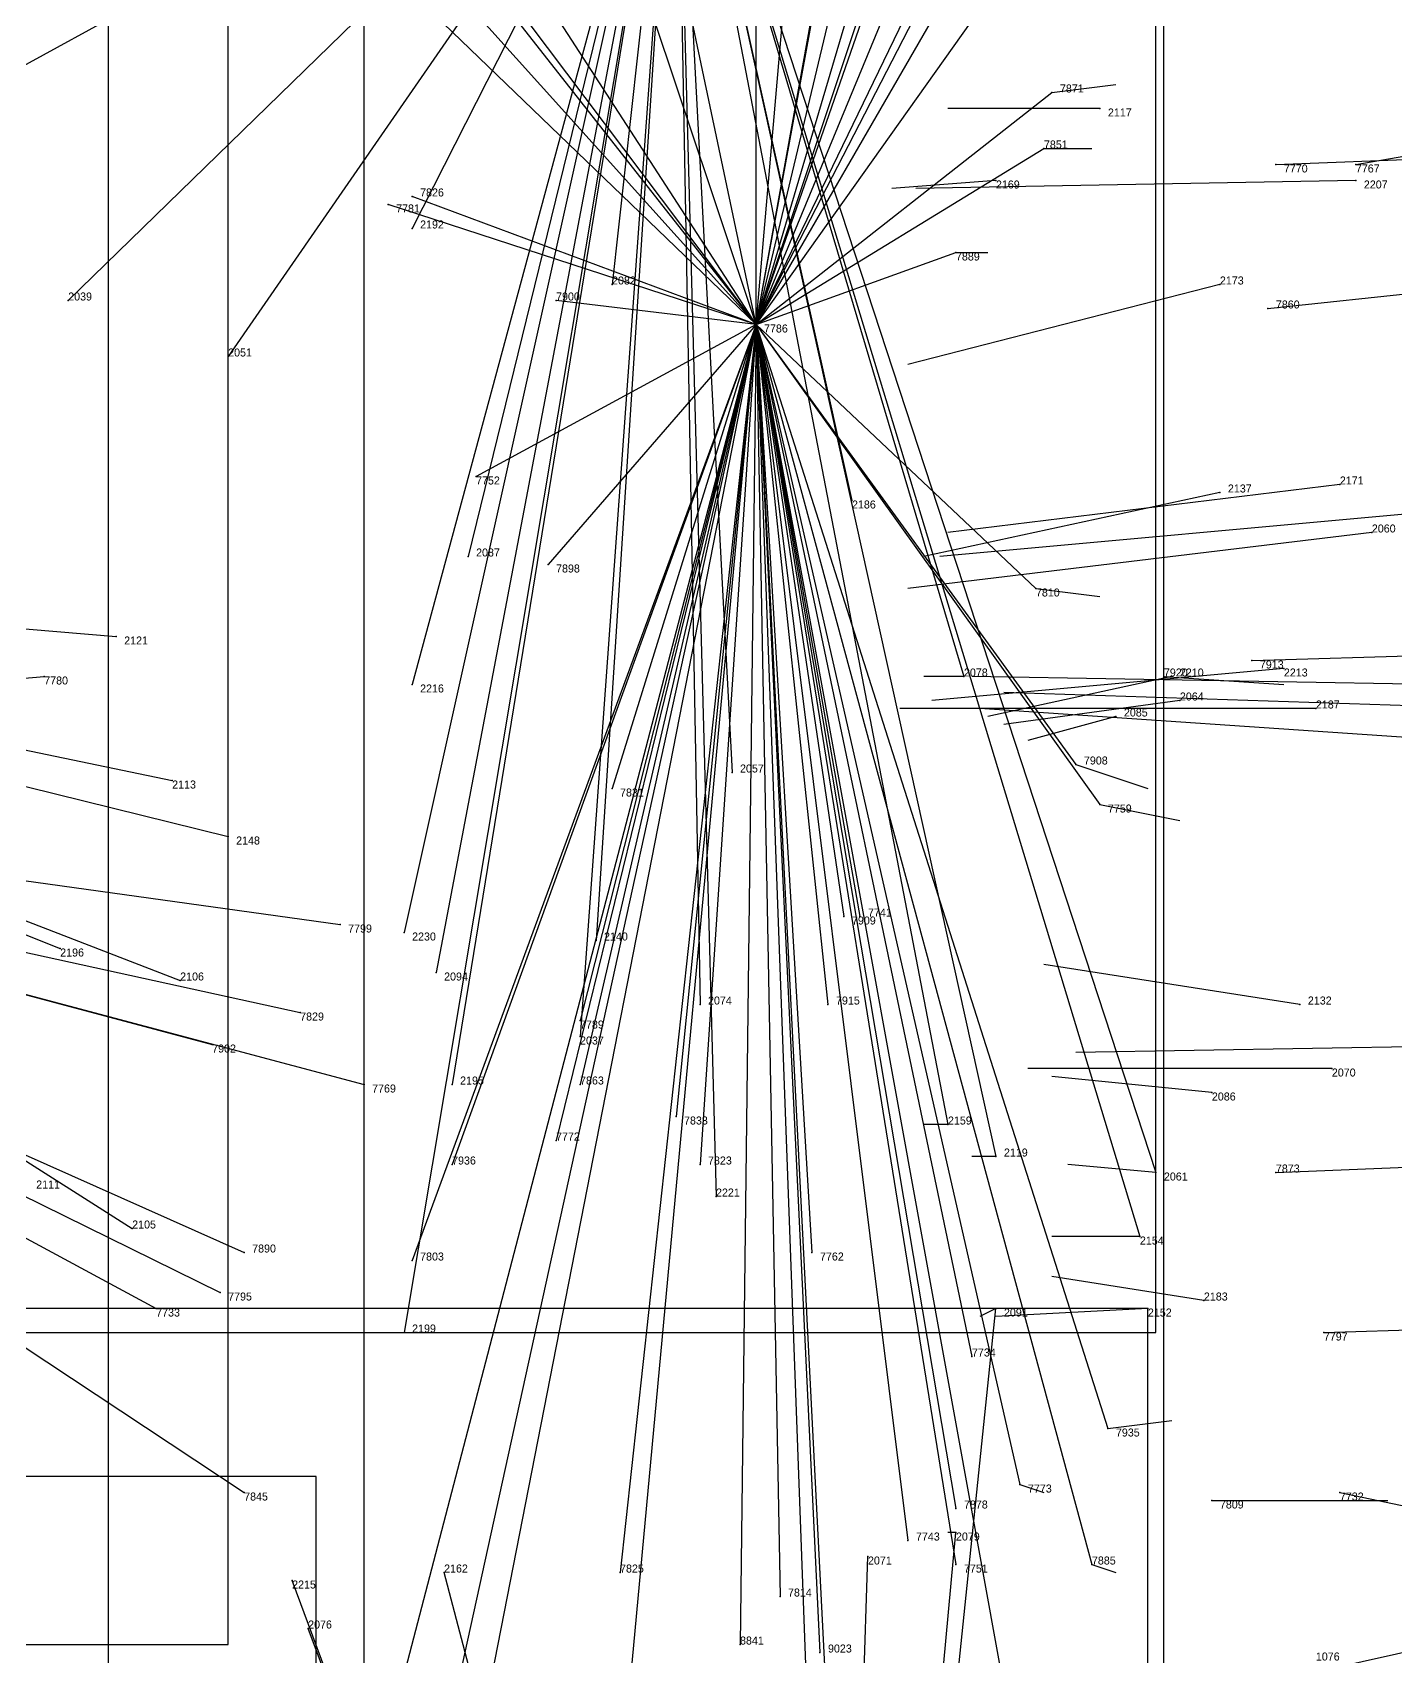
# Model space of a CAD drawing. Extents: x -0.07 to 1.1, y -0.07 to 1.1.
# Drawn here: x 0.7985 to 0.969, y 0.5025 to 0.7055 of the extents above; entities that cross this region are included whole.
import ezdxf

# ---------------------------------------------------------------- set-up
doc = ezdxf.new("R2010")
doc.units = 0
for name, color, linetype in [('Clients', 3, 'CONTINUOUS'), ('Facilities', 3, 'CONTINUOUS'), ('Facilities_lines', 3, 'CONTINUOUS'), ('Min_max_boxes', 1, 'CONTINUOUS'), ('Normals', 1, 'CONTINUOUS'), ('Source_points', 5, 'CONTINUOUS'), ('Text', 3, 'CONTINUOUS')]:
    doc.layers.add(name, color=color, linetype=linetype)

msp = doc.modelspace()

# ---------------------------------------------------------------- linework, layer by layer
at = {"layer": 'Clients', "color": 5}
for p in [(0.926, 0.698, 1), (0.925, 0.691, 1), (0.846, 0.685, 1), (0.843, 0.684, 1), (0.846, 0.681), (0.914, 0.678, 1), (0.871, 0.674), (0.803, 0.672), (0.864, 0.672, 1), (0.823, 0.665), (0.854, 0.65, 1), (0.901, 0.647), (0.853, 0.64), (0.863, 0.639, 1), (0.924, 0.636, 1), (0.809, 0.63), (0.8, 0.625, 1), (0.846, 0.624), (0.915, 0.625), (0.929, 0.614, 1), (0.816, 0.612), (0.886, 0.613), (0.871, 0.611, 1), (0.932, 0.609, 1), (0.823, 0.605), (0.9, 0.595, 1), (0.902, 0.595, 1), (0.837, 0.594, 1), (0.845, 0.593), (0.802, 0.591), (0.869, 0.592), (0.817, 0.587), (0.849, 0.588), (0.832, 0.583, 1), (0.882, 0.584), (0.898, 0.584, 1), (0.867, 0.582, 1), (0.821, 0.579, 1), (0.867, 0.58), (0.84, 0.574, 1), (0.851, 0.574), (0.867, 0.574, 1), (0.879, 0.57, 1), (0.913, 0.569), (0.864, 0.567, 1), (0.919, 0.565), (0.851, 0.564, 1), (0.882, 0.564, 1), (0.939, 0.563), (0.884, 0.56), (0.811, 0.556), (0.937, 0.555), (0.825, 0.553, 1), (0.896, 0.553, 1), (0.846, 0.552, 1), (0.822, 0.548, 1), (0.814, 0.546, 1), (0.919, 0.546), (0.845, 0.543), (0.916, 0.54, 1), (0.933, 0.531, 1), (0.922, 0.524, 1), (0.825, 0.523, 1), (0.914, 0.521, 1), (0.914, 0.518), (0.908, 0.517, 1), (0.903, 0.515), (0.914, 0.514, 1), (0.931, 0.514, 1), (0.831, 0.512), (0.85, 0.513), (0.872, 0.513, 1), (0.892, 0.51, 1), (0.833, 0.506), (0.887, 0.504, 1), (0.897, 0.503, 1)]:
    msp.add_point(p, dxfattribs=at)
at = {"layer": 'Facilities', "color": 3}
for p in [(0.932, 0.696), (0.954, 0.689, 1), (0.964, 0.689, 1), (0.919, 0.687), (0.964, 0.687), (0.947, 0.674), (0.953, 0.671, 1), (0.889, 0.669, 1), (0.947, 0.648), (0.962, 0.649), (0.966, 0.643), (0.951, 0.627, 1), (0.955, 0.626), (0.94, 0.625, 1), (0.941, 0.625), (0.942, 0.622), (0.934, 0.62), (0.959, 0.621), (0.957, 0.584), (0.961, 0.576), (0.946, 0.573), (0.954, 0.563, 1), (0.945, 0.547), (0.938, 0.546), (0.96, 0.543, 1), (0.946, 0.522, 1), (0.962, 0.523, 1)]:
    msp.add_point(p, dxfattribs=at)
at = {"layer": 'Facilities_lines', "color": 3}
for p, q in [((0.889, 0.669, 1), (0.9, 0.796, 1)), ((0.889, 0.669, 1), (0.912, 0.794, 1)), ((0.889, 0.669, 1), (0.94, 0.792, 1)), ((0.889, 0.669, 1), (0.906, 0.763, 1)), ((0.889, 0.669, 1), (0.937, 0.762, 1)), ((0.889, 0.669, 1), (0.822, 0.758, 1)), ((0.889, 0.669, 1), (0.91, 0.757, 1)), ((0.889, 0.669, 1), (0.817, 0.749, 1)), ((0.879, 0.746), (0.784, 0.694)), ((0.879, 0.746), (0.803, 0.672)), ((0.889, 0.669, 1), (0.808, 0.747, 1)), ((0.879, 0.746), (0.823, 0.665)), ((0.879, 0.746), (0.845, 0.543)), ((0.879, 0.746), (0.845, 0.593)), ((0.879, 0.746), (0.846, 0.681)), ((0.879, 0.746), (0.846, 0.624)), ((0.879, 0.746), (0.849, 0.588)), ((0.879, 0.746), (0.851, 0.574)), ((0.879, 0.746), (0.853, 0.64)), ((0.879, 0.746), (0.867, 0.58)), ((0.879, 0.746), (0.869, 0.592)), ((0.879, 0.746), (0.871, 0.674)), ((0.879, 0.746), (0.886, 0.613)), ((0.879, 0.746), (0.882, 0.584)), ((0.879, 0.746), (0.915, 0.625)), ((0.879, 0.746), (0.939, 0.563)), ((0.879, 0.746), (0.919, 0.565)), ((0.879, 0.746), (0.937, 0.555)), ((0.879, 0.746), (0.913, 0.569)), ((0.879, 0.746), (0.901, 0.647)), ((0.879, 0.746), (0.884, 0.56)), ((0.889, 0.669, 1), (0.911, 0.735, 1)), ((0.889, 0.669, 1), (0.912, 0.735, 1)), ((0.889, 0.669, 1), (0.92, 0.733, 1)), ((0.889, 0.669, 1), (0.868, 0.732, 1)), ((0.889, 0.669, 1), (0.877, 0.726, 1)), ((0.889, 0.669, 1), (0.854, 0.723, 1)), ((0.889, 0.669, 1), (0.905, 0.723, 1)), ((0.889, 0.669, 1), (0.921, 0.714, 1)), ((0.889, 0.669, 1), (0.856, 0.711, 1)), ((0.889, 0.669, 1), (0.889, 0.709, 1)), ((0.889, 0.669, 1), (0.911, 0.707, 1)), ((0.889, 0.669, 1), (0.926, 0.698, 1)), ((0.889, 0.669, 1), (0.925, 0.691, 1)), ((0.889, 0.669, 1), (0.846, 0.685, 1)), ((0.889, 0.669, 1), (0.843, 0.684, 1)), ((0.889, 0.669, 1), (0.914, 0.678, 1)), ((0.889, 0.669, 1), (0.864, 0.672, 1)), ((0.889, 0.669, 1), (0.841, 0.485, 1)), ((0.889, 0.669, 1), (0.846, 0.552, 1)), ((0.889, 0.669, 1), (0.846, 0.473, 1)), ((0.889, 0.669, 1), (0.851, 0.564, 1)), ((0.889, 0.669, 1), (0.852, 0.48, 1)), ((0.889, 0.669, 1), (0.854, 0.65, 1)), ((0.889, 0.669, 1), (0.863, 0.639, 1)), ((0.889, 0.669, 1), (0.864, 0.567, 1)), ((0.889, 0.669, 1), (0.867, 0.582, 1)), ((0.889, 0.669, 1), (0.867, 0.574, 1)), ((0.889, 0.669, 1), (0.871, 0.611, 1)), ((0.889, 0.669, 1), (0.872, 0.513, 1)), ((0.889, 0.669, 1), (0.872, 0.486, 1)), ((0.889, 0.669, 1), (0.879, 0.57, 1)), ((0.889, 0.669, 1), (0.882, 0.564, 1)), ((0.889, 0.669, 1), (0.887, 0.504, 1)), ((0.889, 0.669, 1), (0.916, 0.54, 1)), ((0.889, 0.669, 1), (0.908, 0.517, 1)), ((0.889, 0.669, 1), (0.914, 0.514, 1)), ((0.889, 0.669, 1), (0.932, 0.609, 1)), ((0.889, 0.669, 1), (0.896, 0.553, 1)), ((0.889, 0.669, 1), (0.922, 0.524, 1)), ((0.889, 0.669, 1), (0.902, 0.595, 1)), ((0.889, 0.669, 1), (0.924, 0.636, 1)), ((0.889, 0.669, 1), (0.892, 0.51, 1)), ((0.889, 0.669, 1), (0.914, 0.521, 1)), ((0.889, 0.669, 1), (0.931, 0.514, 1)), ((0.889, 0.669, 1), (0.929, 0.614, 1)), ((0.889, 0.669, 1), (0.9, 0.595, 1)), ((0.889, 0.669, 1), (0.898, 0.584, 1)), ((0.889, 0.669, 1), (0.933, 0.531, 1)), ((0.889, 0.669, 1), (0.921, 0.493, 1)), ((0.889, 0.669, 1), (0.898, 0.493, 1)), ((0.889, 0.669, 1), (0.896, 0.48, 1)), ((0.889, 0.669, 1), (0.897, 0.503, 1)), ((0.677, 0.641), (0.811, 0.556)), ((0.677, 0.641), (0.817, 0.587)), ((0.677, 0.641), (0.816, 0.612)), ((0.677, 0.641), (0.809, 0.63)), ((0.677, 0.641), (0.823, 0.605)), ((0.677, 0.641), (0.802, 0.591)), ((0.686, 0.615, 1), (0.8, 0.625, 1)), ((0.686, 0.615, 1), (0.814, 0.546, 1)), ((0.686, 0.615, 1), (0.84, 0.574, 1)), ((0.686, 0.615, 1), (0.822, 0.548, 1)), ((0.686, 0.615, 1), (0.837, 0.594, 1)), ((0.686, 0.615, 1), (0.832, 0.583, 1)), ((0.686, 0.615, 1), (0.825, 0.523, 1)), ((0.686, 0.615, 1), (0.825, 0.553, 1)), ((0.686, 0.615, 1), (0.821, 0.579, 1)), ((0.897, 0.335), (0.919, 0.546)), ((0.897, 0.335), (0.914, 0.518)), ((0.897, 0.335), (0.903, 0.515)), ((0.897, 0.335), (0.831, 0.512)), ((0.897, 0.335), (0.85, 0.513)), ((0.897, 0.335), (0.833, 0.506))]:
    msp.add_line(p, q, dxfattribs=at)
at = {"layer": 'Min_max_boxes', "color": 1}
for p, q in [((0.939, 0.543), (0.939, 0.939)), ((0.939, 0.543), (0.939, 0.939)), ((0.823, 0.504), (0.823, 0.805)), ((0.823, 0.504), (0.823, 0.805)), ((0.808, 0.796, 1), (0.808, 0.473, 1)), ((0.808, 0.796, 1), (0.808, 0.473, 1)), ((0.94, 0.473, 1), (0.94, 0.796, 1)), ((0.94, 0.473, 1), (0.94, 0.796, 1)), ((0.84, 0.444, 1), (0.84, 0.789, 1)), ((0.84, 0.444, 1), (0.84, 0.789, 1)), ((0.938, 0.546), (0.745, 0.546)), ((0.938, 0.546), (0.745, 0.546)), ((0.938, 0.225), (0.938, 0.546)), ((0.938, 0.225), (0.938, 0.546)), ((0.938, 0.546), (0.938, 0.546)), ((0.73, 0.543), (0.939, 0.543)), ((0.73, 0.543), (0.939, 0.543)), ((0.939, 0.543), (0.939, 0.543)), ((0.834, 0.525), (0.482, 0.525)), ((0.834, 0.525), (0.482, 0.525)), ((0.834, 0.243), (0.834, 0.525)), ((0.834, 0.243), (0.834, 0.525)), ((0.834, 0.525), (0.834, 0.525)), ((0.492, 0.504), (0.823, 0.504)), ((0.492, 0.504), (0.823, 0.504)), ((0.823, 0.504), (0.823, 0.504))]:
    msp.add_line(p, q, dxfattribs=at)
at = {"layer": 'Normals', "color": 1}
for p, q in [((0.926, 0.698, 1), (0.934, 0.699, 1.1)), ((0.932, 0.696), (0.913, 0.696, 0.098)), ((0.964, 0.689, 1), (0.993, 0.694, 1.096)), ((0.925, 0.691, 1), (0.931, 0.691, 1.1)), ((0.954, 0.689, 1), (0.98, 0.69, 1.097)), ((0.919, 0.687), (0.906, 0.686, 0.099)), ((0.964, 0.687), (0.909, 0.686, 0.083)), ((0.846, 0.685, 1), (0.846, 0.685, 1.1)), ((0.843, 0.684, 1), (0.843, 0.684, 1.1)), ((0.846, 0.681), (0.846, 0.681, 0.1)), ((0.914, 0.678, 1), (0.918, 0.678, 1.1)), ((0.871, 0.674), (0.871, 0.674, 0.1)), ((0.947, 0.674), (0.908, 0.664, 0.092)), ((0.953, 0.671, 1), (0.981, 0.674, 1.096)), ((0.803, 0.672), (0.803, 0.672, 0.1)), ((0.864, 0.672, 1), (0.864, 0.672, 1.1)), ((0.889, 0.669, 1), (0.889, 0.669, 1.1)), ((0.823, 0.665), (0.823, 0.665, 0.1)), ((0.854, 0.65, 1), (0.854, 0.65, 1.1)), ((0.947, 0.648), (0.91, 0.64, 0.092)), ((0.962, 0.649), (0.913, 0.643, 0.087)), ((0.901, 0.647), (0.901, 0.647, 0.1)), ((0.978, 0.646), (0.912, 0.64, 0.075)), ((0.966, 0.643), (0.908, 0.636, 0.081)), ((0.853, 0.64), (0.853, 0.64, 0.1)), ((0.863, 0.639, 1), (0.863, 0.639, 1.1)), ((0.924, 0.636, 1), (0.932, 0.635, 1.1)), ((0.809, 0.63), (0.809, 0.63, 0.1)), ((0.951, 0.627, 1), (0.984, 0.628, 1.095)), ((0.955, 0.626), (0.911, 0.622, 0.09)), ((0.8, 0.625, 1), (0.8, 0.625, 1.1)), ((0.846, 0.624), (0.846, 0.624, 0.1)), ((0.915, 0.625), (0.91, 0.625, 0.1)), ((0.974, 0.624), (0.916, 0.625, 0.081)), ((0.941, 0.625), (0.918, 0.62, 0.097)), ((0.94, 0.625, 1), (0.955, 0.624, 1.099)), ((0.981, 0.621), (0.92, 0.623, 0.079)), ((0.942, 0.622), (0.92, 0.619, 0.098)), ((0.959, 0.621), (0.907, 0.621, 0.086)), ((0.976, 0.617), (0.917, 0.621, 0.08)), ((0.934, 0.62), (0.923, 0.617, 0.099)), ((0.929, 0.614, 1), (0.938, 0.611, 1.1)), ((0.816, 0.612), (0.816, 0.612, 0.1)), ((0.886, 0.613), (0.886, 0.613, 0.1)), ((0.871, 0.611, 1), (0.871, 0.611, 1.1)), ((0.932, 0.609, 1), (0.942, 0.607, 1.1)), ((0.823, 0.605), (0.823, 0.605, 0.1)), ((0.9, 0.595, 1), (0.9, 0.595, 1.1)), ((0.902, 0.595, 1), (0.902, 0.595, 1.1)), ((0.837, 0.594, 1), (0.837, 0.594, 1.1)), ((0.845, 0.593), (0.845, 0.593, 0.1)), ((0.802, 0.591), (0.802, 0.591, 0.1)), ((0.869, 0.592), (0.869, 0.592, 0.1)), ((0.957, 0.584), (0.925, 0.589, 0.095)), ((0.817, 0.587), (0.817, 0.587, 0.1)), ((0.849, 0.588), (0.849, 0.588, 0.1)), ((0.832, 0.583, 1), (0.832, 0.583, 1.1)), ((0.882, 0.584), (0.882, 0.584, 0.1)), ((0.898, 0.584, 1), (0.898, 0.584, 1.1)), ((0.867, 0.582, 1), (0.867, 0.582, 1.1)), ((0.821, 0.579, 1), (0.821, 0.579, 1.1)), ((0.867, 0.58), (0.867, 0.58, 0.1)), ((0.989, 0.579), (0.929, 0.578, 0.08)), ((0.961, 0.576), (0.923, 0.576, 0.092)), ((0.946, 0.573), (0.926, 0.575, 0.098)), ((0.84, 0.574, 1), (0.84, 0.574, 1.1)), ((0.851, 0.574), (0.851, 0.574, 0.1)), ((0.867, 0.574, 1), (0.867, 0.574, 1.1)), ((0.879, 0.57, 1), (0.879, 0.57, 1.1)), ((0.913, 0.569), (0.91, 0.569, 0.1)), ((0.864, 0.567, 1), (0.864, 0.567, 1.1)), ((0.919, 0.565), (0.916, 0.565, 0.1)), ((0.851, 0.564, 1), (0.851, 0.564, 1.1)), ((0.882, 0.564, 1), (0.882, 0.564, 1.1)), ((0.939, 0.563), (0.928, 0.564, 0.099)), ((0.954, 0.563, 1), (0.979, 0.564, 1.097)), ((0.884, 0.56), (0.884, 0.56, 0.1)), ((0.811, 0.556), (0.811, 0.556, 0.1)), ((0.937, 0.555), (0.926, 0.555, 0.099)), ((0.825, 0.553, 1), (0.825, 0.553, 1.1)), ((0.896, 0.553, 1), (0.896, 0.553, 1.1)), ((0.846, 0.552, 1), (0.846, 0.552, 1.1)), ((0.945, 0.547), (0.926, 0.55, 0.098)), ((0.822, 0.548, 1), (0.822, 0.548, 1.1)), ((0.814, 0.546, 1), (0.814, 0.546, 1.1)), ((0.919, 0.546), (0.917, 0.545, 0.1)), ((0.938, 0.546), (0.919, 0.545, 0.098)), ((0.845, 0.543), (0.845, 0.543, 0.1)), ((0.96, 0.543, 1), (0.992, 0.544, 1.095)), ((0.916, 0.54, 1), (0.916, 0.54, 1.1)), ((0.933, 0.531, 1), (0.941, 0.532, 1.1)), ((0.922, 0.524, 1), (0.925, 0.523, 1.1)), ((0.825, 0.523, 1), (0.825, 0.523, 1.1)), ((0.946, 0.522, 1), (0.968, 0.522, 1.098)), ((0.962, 0.523, 1), (1, 0.515, 1.092)), ((0.914, 0.521, 1), (0.914, 0.521, 1.1)), ((0.914, 0.518), (0.913, 0.518, 0.1)), ((0.908, 0.517, 1), (0.908, 0.517, 1.1)), ((0.903, 0.515), (0.903, 0.515, 0.1)), ((0.914, 0.514, 1), (0.914, 0.514, 1.1)), ((0.931, 0.514, 1), (0.934, 0.513, 1.1)), ((0.831, 0.512), (0.831, 0.512, 0.1)), ((0.85, 0.513), (0.85, 0.513, 0.1)), ((0.872, 0.513, 1), (0.872, 0.513, 1.1)), ((0.892, 0.51, 1), (0.892, 0.51, 1.1)), ((0.833, 0.506), (0.833, 0.506, 0.1)), ((0.887, 0.504, 1), (0.887, 0.504, 1.1)), ((0.979, 0.505), (0.916, 0.491, 0.077)), ((0.897, 0.503, 1), (0.897, 0.503, 1.1))]:
    msp.add_line(p, q, dxfattribs=at)
at = {"layer": 'Source_points', "color": 5}
for p in [(0.926, 0.698, 1), (0.932, 0.696), (0.925, 0.691, 1), (0.954, 0.689, 1), (0.964, 0.689, 1), (0.919, 0.687), (0.964, 0.687), (0.846, 0.685, 1), (0.843, 0.684, 1), (0.846, 0.681), (0.914, 0.678, 1), (0.871, 0.674), (0.947, 0.674), (0.803, 0.672), (0.864, 0.672, 1), (0.953, 0.671, 1), (0.889, 0.669, 1), (0.823, 0.665), (0.854, 0.65, 1), (0.947, 0.648), (0.962, 0.649), (0.901, 0.647), (0.966, 0.643), (0.853, 0.64), (0.863, 0.639, 1), (0.924, 0.636, 1), (0.809, 0.63), (0.951, 0.627, 1), (0.955, 0.626), (0.8, 0.625, 1), (0.846, 0.624), (0.915, 0.625), (0.94, 0.625, 1), (0.941, 0.625), (0.942, 0.622), (0.934, 0.62), (0.959, 0.621), (0.929, 0.614, 1), (0.816, 0.612), (0.886, 0.613), (0.871, 0.611, 1), (0.932, 0.609, 1), (0.823, 0.605), (0.9, 0.595, 1), (0.902, 0.595, 1), (0.837, 0.594, 1), (0.845, 0.593), (0.802, 0.591), (0.869, 0.592), (0.817, 0.587), (0.849, 0.588), (0.832, 0.583, 1), (0.882, 0.584), (0.898, 0.584, 1), (0.957, 0.584), (0.867, 0.582, 1), (0.821, 0.579, 1), (0.867, 0.58), (0.961, 0.576), (0.84, 0.574, 1), (0.851, 0.574), (0.867, 0.574, 1), (0.946, 0.573), (0.879, 0.57, 1), (0.913, 0.569), (0.864, 0.567, 1), (0.919, 0.565), (0.851, 0.564, 1), (0.882, 0.564, 1), (0.939, 0.563), (0.954, 0.563, 1), (0.884, 0.56), (0.811, 0.556), (0.937, 0.555), (0.825, 0.553, 1), (0.896, 0.553, 1), (0.846, 0.552, 1), (0.822, 0.548, 1), (0.945, 0.547), (0.814, 0.546, 1), (0.919, 0.546), (0.938, 0.546), (0.845, 0.543), (0.96, 0.543, 1), (0.916, 0.54, 1), (0.933, 0.531, 1), (0.922, 0.524, 1), (0.825, 0.523, 1), (0.946, 0.522, 1), (0.962, 0.523, 1), (0.914, 0.521, 1), (0.914, 0.518), (0.908, 0.517, 1), (0.903, 0.515), (0.914, 0.514, 1), (0.931, 0.514, 1), (0.831, 0.512), (0.85, 0.513), (0.872, 0.513, 1), (0.892, 0.51, 1), (0.833, 0.506), (0.887, 0.504, 1), (0.897, 0.503, 1)]:
    msp.add_point(p, dxfattribs=at)

# ---------------------------------------------------------------- texts
at = {"layer": 'Text', "color": 3}
for s, p in [('7871', (0.927, 0.698, 1)), ('2117', (0.933, 0.695)), ('7851', (0.925, 0.691, 1)), ('7770', (0.955, 0.688, 1)), ('7767', (0.964, 0.688, 1)), ('2169', (0.919, 0.686)), ('2207', (0.965, 0.686)), ('7826', (0.847, 0.685, 1)), ('7781', (0.844, 0.683, 1)), ('2192', (0.847, 0.681)), ('7889', (0.914, 0.677, 1)), ('2082', (0.871, 0.674)), ('2173', (0.947, 0.674)), ('2039', (0.803, 0.672)), ('7900', (0.864, 0.672, 1)), ('7860', (0.954, 0.671, 1)), ('7786', (0.89, 0.668, 1)), ('2051', (0.823, 0.665)), ('7752', (0.854, 0.649, 1)), ('2171', (0.962, 0.649)), ('2137', (0.948, 0.648)), ('2186', (0.901, 0.646)), ('2060', (0.966, 0.643)), ('2087', (0.854, 0.64)), ('7898', (0.864, 0.638, 1)), ('7810', (0.924, 0.635, 1)), ('2121', (0.81, 0.629)), ('2078', (0.915, 0.625)), ('7920', (0.94, 0.625, 1)), ('2210', (0.942, 0.625)), ('7913', (0.952, 0.626, 1)), ('2213', (0.955, 0.625)), ('7780', (0.8, 0.624, 1)), ('2216', (0.847, 0.623)), ('2064', (0.942, 0.622)), ('2187', (0.959, 0.621)), ('2085', (0.935, 0.62)), ('2057', (0.887, 0.613)), ('7908', (0.93, 0.614, 1)), ('2113', (0.816, 0.611)), ('7831', (0.872, 0.61, 1)), ('7759', (0.933, 0.608, 1)), ('2148', (0.824, 0.604)), ('7909', (0.901, 0.594, 1)), ('7741', (0.903, 0.595, 1)), ('7799', (0.838, 0.593, 1)), ('2230', (0.846, 0.592)), ('2140', (0.87, 0.592)), ('2196', (0.802, 0.59)), ('2106', (0.817, 0.587)), ('2094', (0.85, 0.587)), ('2074', (0.883, 0.584)), ('7915', (0.899, 0.584, 1)), ('2132', (0.958, 0.584)), ('7829', (0.832, 0.582, 1)), ('7789', (0.867, 0.581, 1)), ('7902', (0.821, 0.578, 1)), ('2037', (0.867, 0.579)), ('2195', (0.852, 0.574)), ('7863', (0.867, 0.574, 1)), ('2070', (0.961, 0.575)), ('7769', (0.841, 0.573, 1)), ('2086', (0.946, 0.572)), ('7833', (0.88, 0.569, 1)), ('2159', (0.913, 0.569)), ('7772', (0.864, 0.567, 1)), ('7936', (0.851, 0.564, 1)), ('7823', (0.883, 0.564, 1)), ('2119', (0.92, 0.565)), ('2061', (0.94, 0.562)), ('7873', (0.954, 0.563, 1)), ('2111', (0.799, 0.561)), ('2221', (0.884, 0.56)), ('2105', (0.811, 0.556)), ('2154', (0.937, 0.554)), ('7890', (0.826, 0.553, 1)), ('7803', (0.847, 0.552, 1)), ('7762', (0.897, 0.552, 1)), ('7795', (0.823, 0.547, 1)), ('2183', (0.945, 0.547)), ('7733', (0.814, 0.545, 1)), ('2091', (0.92, 0.545)), ('2152', (0.938, 0.545)), ('2199', (0.846, 0.543)), ('7797', (0.96, 0.542, 1)), ('7734', (0.916, 0.54, 1)), ('7935', (0.934, 0.53, 1)), ('7773', (0.923, 0.523, 1)), ('7845', (0.825, 0.522, 1)), ('7878', (0.915, 0.521, 1)), ('7809', (0.947, 0.521, 1)), ('7732', (0.962, 0.522, 1)), ('7743', (0.909, 0.517, 1)), ('2079', (0.914, 0.517)), ('2162', (0.85, 0.513)), ('7825', (0.872, 0.513, 1)), ('2071', (0.903, 0.514)), ('7751', (0.915, 0.513, 1)), ('7885', (0.931, 0.514, 1)), ('2215', (0.831, 0.511)), ('7814', (0.893, 0.51, 1)), ('2076', (0.833, 0.506)), ('8841', (0.887, 0.504, 1)), ('9023', (0.898, 0.503, 1)), ('1076', (0.959, 0.502))]:
    msp.add_text(s, height=0.001, dxfattribs=at).set_placement(p)

doc.saveas('drawing.dxf')
